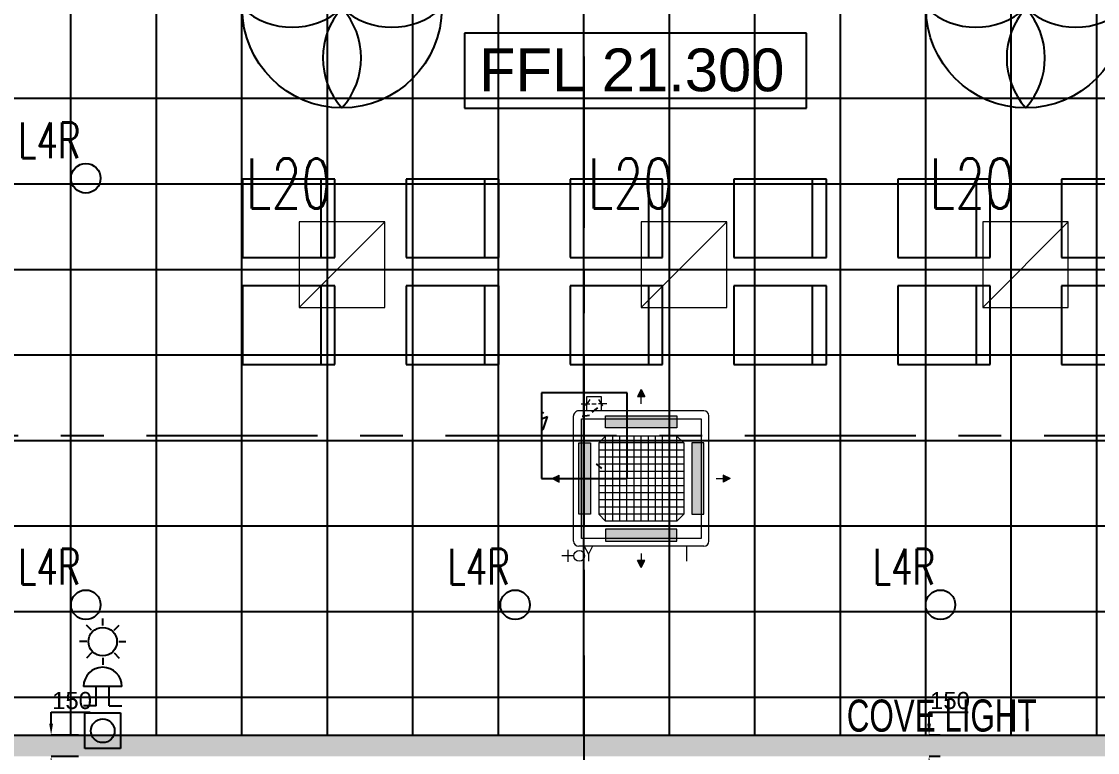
# Model space of a CAD drawing. Header units: millimetres. Extents: x -92759 to 184353, y -15225 to 86714.
# Drawn here: x -50683 to -43131, y 59119 to 64246 of the extents above; entities that cross this region are included whole.
import ezdxf

# ---------------------------------------------------------------- set-up
doc = ezdxf.new("R2010")
doc.units = ezdxf.units.MM
doc.linetypes.add('HIDDEN', pattern=[0.375, 0.25, -0.125])
doc.linetypes.add('IDA - Grid Line', pattern=[2100, 1200, -300, 300, -300])
doc.layers.get('Defpoints').update_dxf_attribs({"color": 8})
for name, color, linetype in [('0-1', 9, 'Continuous'), ('A-_ANOT----_D', 8, 'Continuous'), ('A-PATT-CONC', 8, 'Continuous'), ('E-_LITG _ CKT -DB', 1, 'HIDDEN'), ('E-FAN----E', 1, 'Continuous'), ('E-legend', 1, 'Continuous'), ('E-LIGHT----E', 1, 'Continuous'), ('HFI 02', 7, 'Continuous'), ('M-ACMV_FCU', 5, 'Continuous'), ('PDF_M-_ACON----_E-N', 7, 'Continuous'), ('S-_COLN----_E', 8, 'Continuous')]:
    doc.layers.add(name, color=color, linetype=linetype)
for name, color, linetype, lineweight in [('A--', 134, '500-1-RP', 25), ('HFI 9MM FPB', 94, 'Continuous', 5), ('M-ACMV_CDP', 190, 'DRAIN_PIPE', 25), ('M-ACMV_FCU-1', 86, 'Continuous', 9), ('M-ACMV_PWR', 1, 'REFRIGERANT', 25), ('M-ACMV_REF_PIPE', 134, '500-1-RP', 25), ('M-ACMV_VCD', 7, 'Continuous', 25)]:
    doc.layers.add(name, color=color, linetype=linetype, lineweight=lineweight)
for name, color, linetype, true_color in [('A-_DETA----_E-4', 9, 'Continuous', 0x808080), ('A-_DETA----_ED-2', 1, 'Continuous', 0xff0000), ('E-_FIREALAM_E-1', 1, 'Continuous', 0xff0000), ('S-_ANOTGRID_E-1', 9, 'IDA - Grid Line', 0x808080)]:
    doc.layers.add(name, color=color, linetype=linetype, true_color=true_color)
doc.styles.add('Arial', font='arial.ttf')
doc.styles.add('Arial_2', font='arial.ttf', dxfattribs={"height": 300})
doc.styles.add('Simplex', font='simplex_.ttf', dxfattribs={"width": 0.7, "height": 450})
doc.styles.get("Standard").update_dxf_attribs({"font": 'arial.ttf'})
doc.linetypes.add('500-1-RP', pattern='A,0.75,-0.5,0.75,-0.5,0.75,-0.5,0.75,-1.7,["RP",Standard,S=1,R=0,X=-1,Y=-0.5],-1.7', length=7.9)
doc.linetypes.add('DRAIN_PIPE', pattern='A,0.5,-0.2,["D",Standard,S=0.1,R=0,X=-0.1,Y=-0.05],-0.25', length=0.95)
doc.linetypes.add('REFRIGERANT', pattern='A,15,-5.08,["R",Standard,S=2.54,R=0,X=-2.54,Y=-1.27],-5.08', length=25.16)
doc.dimstyles.get("Standard").update_dxf_attribs({"dimtxt": 0.18, "dimasz": 0.18, "dimexe": 0.18, "dimexo": 0.0625, "dimgap": 0.09, "dimtad": 0, "dimtih": 1, "dimtoh": 1, "dimdec": 4, "dimzin": 0, "dimdsep": 46, "dimtxsty": 'Standard', "dimcen": 0.09, "dimadec": 0, "dimazin": 0, "dimtfac": 1, "dimtdec": 4, "dimtofl": 0, "dimtmove": 0, "dimatfit": 3, "dimfxl": 1, "dimtolj": 1, "dimtzin": 0, "dimarcsym": 0})

# ---------------------------------------------------------------- blocks, each defined once
blk = doc.blocks.new('IDA - Fire Alarm Bell - IDA - Fire Alarm Bell-7685590-BLK8_RHH_1ST STOREY PLAN')
at = {"layer": 'A-_DETA----_ED-2'}
for p, q in [((-45, -350), (-135, -350)), ((-45, -350), (-45, -485)), ((45, -350), (135, -350)), ((45, -350), (45, -485)), ((-135, -485), (135, -485))]:
    blk.add_line(p, q, dxfattribs=at)
blk.add_arc((0, -485), 135, 180, 360, dxfattribs=at)
blk = doc.blocks.new('IDA - Manual Call Point - IDA - Manual Call Point-7685591-BLK8_RHH_1ST STOREY PLAN')
at = {"layer": 'A-_DETA----_ED-2'}
for p, q in [((-125, -300), (-125, -50)), ((-125, -50), (125, -50)), ((125, -50), (125, -300)), ((125, -300), (-125, -300))]:
    blk.add_line(p, q, dxfattribs=at)
blk.add_circle((0, -175), 83.3, dxfattribs=at)
blk = doc.blocks.new('IDA - Strobe Light - IDA - Strobe Light-8808757-BLK8_RHH_1ST STOREY PLAN')
at = {"layer": 'A-_DETA----_ED-2'}
for p, q in [((-79.5, 879.5), (-114.9, 914.9)), ((0, 912.5), (0, 962.5)), ((79.5, 879.5), (114.9, 914.9)), ((-112.5, 800), (-162.5, 800)), ((112.5, 800), (162.5, 800)), ((-79.5, 720.5), (-114.9, 685.1)), ((0, 687.5), (0, 637.5)), ((79.5, 720.5), (114.9, 685.1))]:
    blk.add_line(p, q, dxfattribs=at)
blk.add_circle((0, 800), 100, dxfattribs=at)
blk = doc.blocks.new('IDA - Rectangle Column - 600W X 600D-V19-BLK8_RHH_1ST STOREY PLAN')
at = {"layer": 'S-_COLN----_E'}
h = blk.add_hatch(dxfattribs=at)
h.set_pattern_fill('FP_25', color=256, style=0, pattern_type=2)
h.set_pattern_definition([(50, (-8070.95, 11738.3), (1093.104, -95.634), [114.3, -1257.3]), (355, (-8071, 11738.3), (-211.46, 1146.34), [91.44, -1005.84]), (100.451, (-7979.9, 11730.3), (881.656, 1050.7), [97.14, -1068.54]), (46.184, (-8071, 12043.1), (1626.47, -252.26), [171.45, -1885.95]), (96.636, (-7935.4, 12022), (1424.42, 1484.57), [145.71, -1602.81]), (351.184, (-8071, 12043.1), (1424.43, 1484.55), [137.16, -1508.76]), (21, (-7918.55, 11966.9), (909.686, -613.59), [114.3, -1257.3]), (326, (-7918.6, 11966.9), (370.81, 1105.13), [91.44, -1005.84]), (71.451, (-7842.7, 11915.8), (1280.5, 491.53), [97.14, -1068.54]), (37.5, (-8070.95, 11738.3), (18.531, 507.33), [50.292, -943.356, 50.292, -970.788, -1009.65]), (37.5, (-8070.95, 11738.3), (18.531, 507.33), [-2014.73, 50.29, -959.36]), (7.5, (-8070.95, 11738.3), (400.918, 601.084), [50.292, -531.876, 50.292, -920.496, -384.81]), (7.5, (-8070.95, 11738.3), (400.918, 601.084), [-1552.956, 50.29, -334.52]), (327.5, (-8410.8, 11738.3), (813.545, -34.374), [50.292, -330.708, 50.292, -2715.768]), (327.5, (-8410.8, 11738.3), (813.545, -34.374), [-431.292, -1138.428, 50.292, -1527.048]), (317.5, (-8563.2, 11738.3), (888.775, 152.56), [50.292, -445.008, 50.292, -739.14, -1120.14]), (317.5, (-8563.2, 11738.3), (888.775, 152.56), [-1284.73, 50.29, -1069.85])])
h.paths.add_polyline_path([(300, -300), (300, 300), (-300, 300), (-300, -300)])
for p, q in [((300, 300), (-300, 300)), ((-300, 300), (-300, -300)), ((300, -300), (300, 300)), ((-300, -300), (300, -300))]:
    blk.add_line(p, q, dxfattribs=at)
blk = doc.blocks.new('Spot Elevations - 16L x 3_5H - SFL-7417601-BLK8_RHH_1ST STOREY PLAN')
at = {"layer": 'A-_ANOT----_D'}
for p, q in [((16, 3.5), (0, 3.5)), ((0, 3.5), (0, 0)), ((16, 0), (16, 3.5)), ((0, 0), (16, 0))]:
    blk.add_line(p, q, dxfattribs=at)
blk = doc.blocks.new('A$Cb2bf8f38')
at = {"layer": 'A-_DETA----_E-4'}
for p, q in [((-6200, 30600), (-6200, 30050)), ((-5550, 30600), (-6200, 30600)), ((-5650, 30600), (-5650, 30050)), ((-5550, 30050), (-5550, 30600)), ((-5050, 30600), (-5050, 30050)), ((-4400, 30600), (-5050, 30600)), ((-4500, 30600), (-4500, 30050)), ((-4400, 30050), (-4400, 30600)), ((-3900, 30600), (-3900, 30050)), ((-3250, 30600), (-3900, 30600)), ((-3350, 30600), (-3350, 30050)), ((-3250, 30050), (-3250, 30600)), ((-2750, 30600), (-2750, 30050)), ((-2100, 30600), (-2750, 30600)), ((-2200, 30600), (-2200, 30050)), ((-2100, 30050), (-2100, 30600)), ((-1600, 30600), (-1600, 30050)), ((-950, 30600), (-1600, 30600)), ((-1050, 30600), (-1050, 30050)), ((-950, 30050), (-950, 30600)), ((-450, 30600), (-450, 30050)), ((200, 30600), (-450, 30600)), ((-6200, 30050), (-5550, 30050)), ((-5050, 30050), (-4400, 30050)), ((-3900, 30050), (-3250, 30050)), ((-2750, 30050), (-2100, 30050)), ((-1600, 30050), (-950, 30050)), ((-450, 30050), (200, 30050)), ((-6200, 29850), (-6200, 29300)), ((-5550, 29850), (-6200, 29850)), ((-5650, 29850), (-5650, 29300)), ((-5550, 29300), (-5550, 29850)), ((-5050, 29850), (-5050, 29300)), ((-4400, 29850), (-5050, 29850)), ((-4500, 29850), (-4500, 29300)), ((-4400, 29300), (-4400, 29850)), ((-3900, 29850), (-3900, 29300)), ((-3250, 29850), (-3900, 29850)), ((-3350, 29850), (-3350, 29300)), ((-3250, 29300), (-3250, 29850)), ((-2750, 29850), (-2750, 29300)), ((-2100, 29850), (-2750, 29850)), ((-2200, 29850), (-2200, 29300)), ((-2100, 29300), (-2100, 29850)), ((-1600, 29850), (-1600, 29300)), ((-950, 29850), (-1600, 29850)), ((-1050, 29850), (-1050, 29300)), ((-950, 29300), (-950, 29850)), ((-450, 29850), (-450, 29300)), ((200, 29850), (-450, 29850)), ((-6200, 29300), (-5550, 29300)), ((-5050, 29300), (-4400, 29300)), ((-3900, 29300), (-3250, 29300)), ((-2750, 29300), (-2100, 29300)), ((-1600, 29300), (-950, 29300)), ((-450, 29300), (200, 29300))]:
    blk.add_line(p, q, dxfattribs=at)
at = {"layer": 'S-_ANOTGRID_E-1'}
for p, q in [((-3800, -20141.4), (-3800, 53272.8)), ((-38373.1, 28800), (13584.7, 28800))]:
    blk.add_line(p, q, dxfattribs=at)
at = {"layer": 'A-_ANOT----_D', "xscale": 149.9999999999999, "yscale": 149.9999999999999, "zscale": 149.9999999999999}
blk.add_blockref('Spot Elevations - 16L x 3_5H - SFL-7417601-BLK8_RHH_1ST STOREY PLAN', (-4640.5, 31097.2), dxfattribs=at)
at = {"layer": 'E-_FIREALAM_E-1'}
blk.add_blockref('IDA - Strobe Light - IDA - Strobe Light-8808757-BLK8_RHH_1ST STOREY PLAN', (-7180, 26555), dxfattribs=at)
at = {"layer": 'E-_FIREALAM_E-1', "rotation": 180}
for name in ['IDA - Fire Alarm Bell - IDA - Fire Alarm Bell-7685590-BLK8_RHH_1ST STOREY PLAN', 'IDA - Manual Call Point - IDA - Manual Call Point-7685591-BLK8_RHH_1ST STOREY PLAN']:
    blk.add_blockref(name, (-7180, 26555), dxfattribs=at)
at = {"layer": 'S-_COLN----_E'}
blk.add_blockref('IDA - Rectangle Column - 600W X 600D-V19-BLK8_RHH_1ST STOREY PLAN', (-3800, 28800), dxfattribs=at)
at = {"layer": 'A-_ANOT----_D', "insert": (-4538.6, 31515.8), "char_height": 300, "width": 2563.601, "attachment_point": 1, "line_spacing_factor": 0.941778, "style": 'Arial_2'}
blk.add_mtext('FFL 21.300', dxfattribs=at)
blk = doc.blocks.new('*D666')
at = {"layer": 'Defpoints', "color": 0, "transparency": 16777216}
for p in [(4328.6, 486161.7), (4522, 486161.7), (4522, 486011.7)]:
    blk.add_point(p, dxfattribs=at)
at = {"layer": 'HFI 02', "color": 0, "lineweight": -2, "transparency": 16777216}
for p, q in [((4328.6, 486241.7), (4328.6, 486321.7)), ((4328.6, 486321.7), (4602, 486321.7)), ((4521.9, 486161.7), (4328.4, 486161.7)), ((4521.9, 486011.7), (4328.4, 486011.7)), ((4328.6, 485931.7), (4328.6, 485851.7))]:
    blk.add_line(p, q, dxfattribs=at)
at = {"layer": 'HFI 02', "color": 0, "transparency": 16777216}
for points in [[(4315.2, 486241.7), (4341.9, 486241.7), (4328.6, 486161.7)], [(4315.2, 485931.7), (4341.9, 485931.7), (4328.6, 486011.7)]]:
    blk.add_solid(points, dxfattribs=at)
at = {"layer": 'HFI 02', "color": 152, "true_color": 0x2776bb, "transparency": 16777216, "insert": (4475.3, 486403), "char_height": 120, "attachment_point": 5, "style": 'Arial'}
blk.add_mtext('\\A1;150', dxfattribs=at)
blk = doc.blocks.new('*D667')
at = {"layer": 'Defpoints', "color": 0, "transparency": 16777216}
for p in [(10490.9, 486161.7), (10568.4, 486161.7), (10568.4, 486011.7)]:
    blk.add_point(p, dxfattribs=at)
at = {"layer": 'HFI 02', "color": 0, "lineweight": -2, "transparency": 16777216}
for p, q in [((10490.9, 486241.7), (10490.9, 486321.7)), ((10490.9, 486321.7), (10764.3, 486321.7)), ((10568.4, 486161.7), (10490.7, 486161.7)), ((10568.4, 486011.7), (10490.7, 486011.7)), ((10490.9, 485931.7), (10490.9, 485851.7))]:
    blk.add_line(p, q, dxfattribs=at)
at = {"layer": 'HFI 02', "color": 0, "transparency": 16777216}
for points in [[(10477.5, 486241.7), (10504.2, 486241.7), (10490.9, 486161.7)], [(10477.5, 485931.7), (10504.2, 485931.7), (10490.9, 486011.7)]]:
    blk.add_solid(points, dxfattribs=at)
at = {"layer": 'HFI 02', "color": 152, "true_color": 0x2776bb, "transparency": 16777216, "insert": (10637.6, 486403), "char_height": 120, "attachment_point": 5, "style": 'Arial'}
blk.add_mtext('\\A1;150', dxfattribs=at)
blk = doc.blocks.new('A$C020d881d')
at = {"layer": 'E-legend', "lineweight": 25}
blk.add_circle((818.7, 172), 103.8, dxfattribs=at)
at = {"layer": 'E-legend', "lineweight": 25, "style": 'Simplex', "width": 0.7}
blk.add_text('L4R', height=250, dxfattribs=at).set_placement((345.2, 314.3))
blk = doc.blocks.new('L20')
at = {"layer": 'E-LIGHT----E', "lineweight": 5}
blk.add_line((-300, -300), (300, 300), dxfattribs=at)
blk.add_lwpolyline([(-300, -300), (300, -300), (300, 300), (-300, 300)], close=True, dxfattribs=at)
at = {"layer": 'E-LIGHT----E', "lineweight": 5, "style": 'Simplex', "width": 0.7}
blk.add_text('L20', height=350, dxfattribs=at).set_placement((-673.7, 394.3))
blk = doc.blocks.new('DC FAN')
at = {"layer": 'E-FAN----E', "color": 1}
blk.add_circle((-15.2, 10.5), 700, dxfattribs=at)
for centre, start, end in [((373.9, 360.5), 138.02826, 221.97174), ((-404.3, 360.5), 318.02826, 41.97174), ((-365.2, -378.6), 48.02826, 131.97174), ((334.8, -378.6), 48.02826, 131.97174), ((-365.2, 399.6), 228.02826, 311.97174), ((373.9, -339.5), 138.02826, 221.97174), ((-404.3, -339.5), 318.02826, 41.97174), ((334.8, 399.6), 228.02826, 311.97174)]:
    blk.add_arc(centre, 523.4, start, end, dxfattribs=at)
at = {"layer": 'E-FAN----E', "color": 1, "style": 'Arial'}
blk.add_text('D', height=342.1, dxfattribs=at).set_placement((-757.5, 624.8))
blk = doc.blocks.new('EL_B8_L1_R4')
at = {"layer": 'E-_LITG _ CKT -DB', "ltscale": 0.5}
for p in [(2675.3, -10125.2), (2675.3, -13117), (5688.8, -13117), (8674.3, -13117)]:
    blk.add_blockref('A$C020d881d', p, dxfattribs=at)
at = {"layer": 'E-FAN----E', "color": 1, "linetype": 'Continuous'}
for p in [(5307.4, -8769.6), (10107.2, -8769.7)]:
    blk.add_blockref('DC FAN', p, dxfattribs=at)
at = {"layer": 'E-legend', "color": 0}
for p in [(5292.3, -10559.5), (7692.4, -10559.2), (10090.3, -10559.4)]:
    blk.add_blockref('L20', p, dxfattribs=at)
at = {"color": 6, "linetype": 'HIDDEN', "ltscale": 40, "style": 'Arial', "width": 0.7}
blk.add_text('COVE LIGHT', height=225, rotation=0.06266, dxfattribs=at).set_placement((8835.5, -13835.1))
blk = doc.blocks.new('A$Ca8a76259')
at = {"layer": 'M-ACMV_FCU', "lineweight": 0}
h = blk.add_hatch(color=256, dxfattribs=at)
h.dxf.hatch_style = 1
h.paths.add_polyline_path([(0, 625), (-25, 575), (25, 575)])
h = blk.add_hatch(color=256, dxfattribs=at)
h.dxf.hatch_style = 1
h.paths.add_polyline_path([(250, 356), (250, 439), (-250, 439), (-250, 356)])
h.paths.add_polyline_path([(356, -250), (439, -250), (439, 250), (356, 250)])
h.paths.add_polyline_path([(-356, 250), (-439, 250), (-439, -250), (-356, -250)])
h.paths.add_polyline_path([(-250, -356), (-250, -439), (250, -439), (250, -356)])
h = blk.add_hatch(color=256, dxfattribs=at)
h.dxf.hatch_style = 1
h.paths.add_polyline_path([(-625, 0), (-575, -25), (-575, 25)])
h = blk.add_hatch(color=256, dxfattribs=at)
h.dxf.hatch_style = 1
h.paths.add_polyline_path([(625, 0), (575, 25), (575, -25)])
h = blk.add_hatch(color=256, dxfattribs=at)
h.dxf.hatch_style = 1
h.paths.add_polyline_path([(0, -625), (25, -575), (-25, -575)])
for p, q in [((0, 625), (-25, 575)), ((0, 625), (25, 575)), ((-25, 575), (25, 575)), ((0, 525), (0, 575)), ((439, 475), (-439, 475)), ((439, 475), (439, 475)), ((-475, 439), (-475, -439)), ((475, 439), (475, 439)), ((475, 439), (475, -439)), ((-298.5, 250), (-250, 298.5)), ((-298.5, 250), (-298.5, -250)), ((298.5, 250), (-298.5, 250)), ((-250, 298.5), (250, 298.5)), ((-250, 298.5), (-250, -298.5)), ((-200, 298.5), (-200, -298.5)), ((-150, 298.5), (-150, -298.5)), ((-100, 298.5), (-100, -298.5)), ((-50, 298.5), (-50, -298.5)), ((0, 298.5), (0, -298.5)), ((50, 298.5), (50, -298.5)), ((100, 298.5), (100, -298.5)), ((150, 298.5), (150, -298.5)), ((200, 298.5), (200, -298.5)), ((250, 298.5), (298.5, 250)), ((250, 298.5), (250, -298.5)), ((298.5, 250), (298.5, -250)), ((298.5, 200), (-298.5, 200)), ((298.5, 150), (-298.5, 150)), ((298.5, 100), (-298.5, 100)), ((-625, 0), (-575, 25)), ((-625, 0), (-575, -25)), ((-575, -25), (-575, 25)), ((-525, 0), (-575, 0)), ((298.5, 50), (-298.5, 50)), ((298.5, 0), (-298.5, 0)), ((525, 0), (575, 0)), ((575, 25), (575, -25)), ((625, 0), (575, 25)), ((625, 0), (575, -25)), ((298.5, -50), (-298.5, -50)), ((298.5, -100), (-298.5, -100)), ((298.5, -150), (-298.5, -150)), ((298.5, -200), (-298.5, -200)), ((-250, -298.5), (-298.5, -250)), ((298.5, -250), (-298.5, -250)), ((-250, -298.5), (250, -298.5)), ((250, -298.5), (298.5, -250)), ((439, -475), (-439, -475)), ((0, -525), (0, -575)), ((25, -575), (-25, -575)), ((0, -625), (-25, -575)), ((0, -625), (25, -575))]:
    blk.add_line(p, q, dxfattribs=at)
for points in [[(420, 420), (420, -420), (-420, -420), (-420, 420)], [(-250, 356), (250, 356), (250, 439), (-250, 439)], [(-356, 250), (-356, -250), (-439, -250), (-439, 250)], [(356, 250), (356, -250), (439, -250), (439, 250)], [(-250, -356), (250, -356), (250, -439), (-250, -439)]]:
    blk.add_lwpolyline(points, close=True, dxfattribs=at)
for centre, start, end in [((-439, 439), 90, 180), ((439, 439), 0, 90), ((-439, -439), 180, 270), ((439, -439), 270, 0)]:
    blk.add_arc(centre, 36, start, end, dxfattribs=at)
blk = doc.blocks.new('SSO')
at = {"layer": 'M-ACMV_PWR', "linetype": 'ByBlock', "lineweight": 5}
for p, q in [((1064820.3, 20828.3), (1064720.3, 20828.3)), ((1064770.3, 20778.3), (1064770.3, 20878.3))]:
    blk.add_line(p, q, dxfattribs=at)
blk.add_circle((1064770.3, 20733.6), 44.6, dxfattribs=at)
blk.add_circle((1064770.3, 20733.6), 44.6, dxfattribs=at)
blk = doc.blocks.new('A$C81577ca4')
at = {"layer": 'A--', "lineweight": 0, "ltscale": 0.75}
for p, q in [((-36, -125), (-86, -125)), ((19, -95), (-36, -125)), ((19, -155), (-36, -125))]:
    blk.add_line(p, q, dxfattribs=at)
blk = doc.blocks.new('A$C49267d6b')
at = {"layer": 'PDF_M-_ACON----_E-N', "lineweight": 0}
for p, q in [((-25.4, 76.2), (12.7, 101.6)), ((0, 127), (0, 76.2)), ((-25.4, 25.4), (12.7, 0)), ((0, 63.5), (0, 38.1)), ((0, -25.4), (0, 25.4))]:
    blk.add_line(p, q, dxfattribs=at)
blk = doc.blocks.new('FCU -1')
at = {"layer": 'M-ACMV_CDP', "lineweight": 5}
blk.add_line((378826.6, -51081.4), (378826.6, -51186.4), dxfattribs=at)
at = {"layer": 'M-ACMV_VCD', "lineweight": 5}
blk.add_lwpolyline([(378127.5, -50132.1), (378127.5, -50032.1), (378227.5, -50032.1), (378227.5, -50132.1)], close=True, dxfattribs=at)
at = {"layer": 'M-ACMV_FCU', "lineweight": 5, "rotation": 270}
blk.add_blockref('A$Ca8a76259', (378508.4, -50607.1), dxfattribs=at)
at = {"layer": 'M-ACMV_PWR', "color": 1, "linetype": 'ByBlock', "lineweight": 5, "xscale": 0.85, "yscale": 0.85, "zscale": 0.85, "rotation": 90}
blk.add_blockref('SSO', (395697, -956204), dxfattribs=at)
at = {"layer": 'M-ACMV_REF_PIPE', "lineweight": 5, "rotation": 90}
blk.add_blockref('A$C81577ca4', (378012.4, -51100.4), dxfattribs=at)
at = {"layer": 'M-ACMV_VCD', "lineweight": 5, "xscale": -1.181061443391948, "yscale": 1.181061443391948, "zscale": 1.181061443391948, "rotation": 90}
blk.add_blockref('A$C49267d6b', (378237.5, -50082.1), dxfattribs=at)
blk = doc.blocks.new('ACMV_B8L1_R9')
at = {"layer": 'M-ACMV_FCU-1'}
blk.add_blockref('FCU -1', (-135038.8, 1692.6), dxfattribs=at)
blk = doc.blocks.new('RCP_B8L1')
at = {"layer": 'A-PATT-CONC'}
h = blk.add_hatch(dxfattribs=at)
h.set_pattern_fill('ANSI37', color=256, scale=189, angle=45)
h.set_pattern_definition([(90, (12070.95, 496961.7), (-600.075, 0), []), (180, (12070.95, 496961.7), (-6e-14, -600.075), [])])
h.paths.add_polyline_path([(12070.95033, 496961.70958), (3671.95033, 496961.70959), (3671.95033, 486161.70959), (12070.95033, 486161.70958)])
at = {"layer": 'HFI 9MM FPB'}
h = blk.add_hatch(dxfattribs=at)
h.set_pattern_fill('ANSI33', color=256, scale=50)
h.paths.add_polyline_path([(3420.95034, 503711.71507), (3420.95034, 499961.70958), (14170.95033, 499961.70958), (14170.95033, 498786.70958), (14170.95033, 496961.70958), (14620.95033, 496961.70958), (14620.95033, 495861.70958), (14170.95033, 495861.70958), (14170.95033, 487961.70958), (14770.95033, 487961.70958), (14770.95033, 488411.70958), (17420.95033, 488411.70958), (17420.95033, 489484.4), (17420.95033, 489561.70958), (19070.95033, 489561.70958), (19070.95033, 488561.70958), (18870.95033, 488561.70958), (18870.95033, 487961.70958), (19070.95033, 487961.70958), (19070.95033, 485386.70958), (15770.95033, 485386.70958), (15770.95033, 486036.70958), (14170.95033, 486036.70958), (14170.95033, 474361.70958), (16695.95033, 474361.70958), (16695.95033, 472561.70958), (14827.95033, 472561.70958), (14827.95033, 472661.70958), (14170.95033, 472661.70958), (14170.95033, 456911.7134), (11460.95032, 456911.7134), (11460.95032, 457661.70958), (7770.95034, 457661.70958), (7770.95034, 457211.70958), (3170.94439, 457211.70958), (3170.94439, 464761.70958), (-2529.04966, 464761.70958), (-2529.04966, 475336.70958), (5770.95034, 475336.70958), (5770.95034, 465361.70958), (12071.95033, 465361.70958), (12071.95033, 486011.70958), (3321.95033, 486011.70958), (3321.95033, 497561.70958), (-2879.04966, 497561.70958), (-2879.04966, 499961.70958), (1920.95034, 499961.70958), (1920.95034, 503711.71507), (2120.95034, 503711.71507)])
h.paths.add_polyline_path([(13420.95033, 497861.70958), (13420.95033, 457661.70958), (12820.95033, 457661.70958), (12820.95033, 497861.70958), (-2178.96619, 497861.70958), (-2178.96619, 499661.70958), (13420.95033, 499661.70958)], flags=16)
h.paths.add_polyline_path([(12070.95033, 496961.70958), (3671.95033, 496961.70959), (3671.95033, 486161.70959), (12070.95033, 486161.70958)], flags=16)
h.paths.add_polyline_path([(15120.95033, 488099.20958), (15120.95033, 486299.20958), (16320.95033, 486299.20958), (16320.95033, 485699.20958), (18720.95033, 485699.20958), (18720.95033, 488099.20958)], flags=16)
h.paths.add_polyline_path([(8070.95034, 463261.70958), (11870.95034, 463261.70958), (11870.95034, 459461.70958), (8070.95034, 459461.70958)], flags=0)
h.paths.add_polyline_path([(7920.95034, 463411.70958), (12020.95034, 463411.70958), (12020.95034, 459311.70958), (7920.95034, 459311.70958)], flags=16)
h.paths.add_polyline_path([(-1979.04966, 474849.20967), (5220.95034, 474849.20967), (5220.95034, 465249.22398), (-1979.04966, 465249.22398)], flags=16)
h.paths.add_polyline_path([(-2529.04966, 467793.20229), (-2529.04966, 464761.70958), (3170.94439, 464761.70958), (3170.94439, 457211.70958), (7770.95034, 457211.70958), (7770.95034, 457661.70958), (11460.95032, 457661.70958), (11460.95032, 456911.7134), (14170.95033, 456911.7134), (14170.95033, 472661.70958), (14020.95033, 472661.70958), (14020.95033, 457061.70958), (11610.95032, 457061.70958), (11610.95032, 457811.70958), (7620.95034, 457811.70958), (7620.95034, 457361.70958), (3320.94439, 457361.70958), (3320.94439, 464911.70958), (-2379.04966, 464911.70958), (-2379.04966, 467793.20229), (-2379.04966, 475186.70967), (5620.95034, 475186.70967), (5620.95034, 465211.72398), (12220.95033, 465211.72398), (12220.95033, 486011.70958), (12070.95033, 486011.70958), (12070.95033, 465361.72398), (5770.95034, 465361.72398), (5770.95034, 475336.70967), (-2529.04966, 475336.70967)], flags=16)
at = {"layer": 'HFI 02'}
blk.add_lwpolyline([(12070.95033, 496961.70958), (3671.95033, 496961.70959), (3671.95033, 486161.70959), (12070.95033, 486161.70958)], close=True, dxfattribs=at)
for base, p1, p2, picture, middle in [((4328.5721, 486161.70959), (4521.95033, 486011.70958), (4521.95033, 486161.70959), '*D666', (4475.28425, 486402.97834)), ((10490.88313, 486161.70959), (10568.4233, 486011.70958), (10568.4233, 486161.70959), '*D667', (10637.59528, 486402.97834))]:
    dim = blk.add_linear_dim(base=base, p1=p1, p2=p2, angle=90, dimstyle='Standard', dxfattribs=at)
    dim.commit()
    dim.dimension.update_dxf_attribs({"geometry": picture, "text_midpoint": middle})

msp = doc.modelspace()

# ---------------------------------------------------------------- block references
at = {"layer": '0-1'}
msp.add_blockref('A$Cb2bf8f38', (-42933, 32541.2), dxfattribs=at)

# ---------------------------------------------------------------- next in the draw order: block references
at = {"color": 0}
msp.add_blockref('EL_B8_L1_R4', (-53725.9, 73099.6), dxfattribs=at)
at = {"layer": 'A-PATT-CONC', "color": 152, "true_color": 0x2776bb}
msp.add_blockref('RCP_B8L1', (-54804, -426920.5), dxfattribs=at)

# ---------------------------------------------------------------- next in the draw order: block references
at = {"layer": 'M-ACMV_FCU', "color": 5}
msp.add_blockref('ACMV_B8L1_R9', (-289803, 109954.6), dxfattribs=at)

doc.saveas('drawing.dxf')
